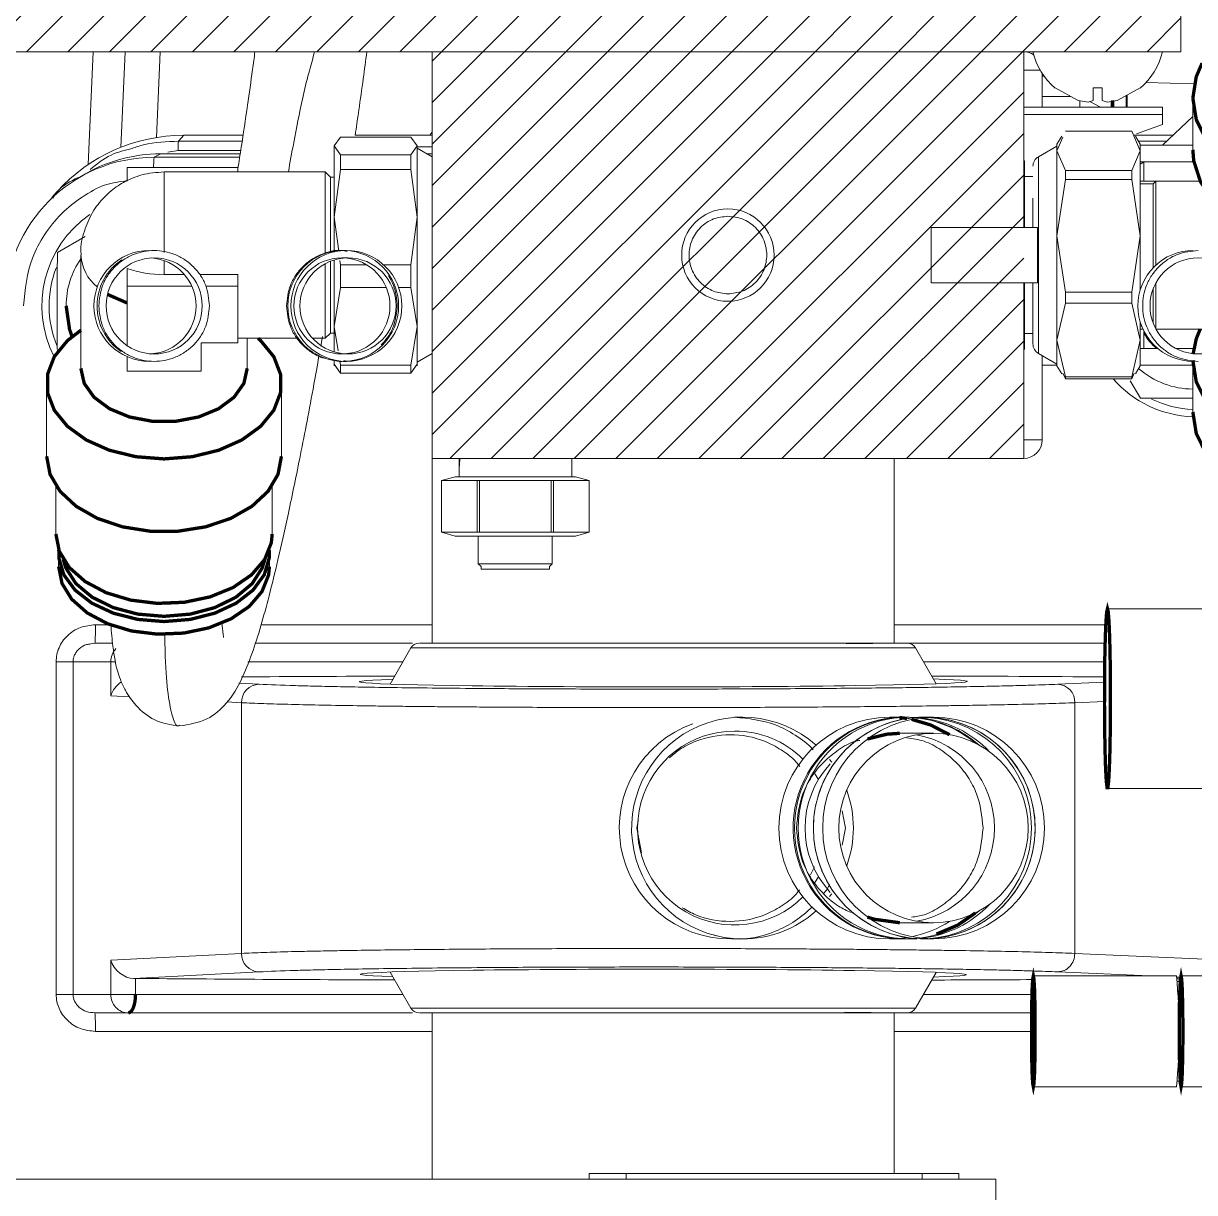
# Model space of a CAD drawing. Header units: millimetres. Extents: x -16985 to -606, y 2122 to 9380.
# Drawn here: x -3037.4 to -2974, y 7055.5 to 7118.7 of the extents above; entities that cross this region are included whole.
import ezdxf

# ---------------------------------------------------------------- set-up
doc = ezdxf.new("R2010")
doc.units = ezdxf.units.MM
for name, pattern in [('K5LT32768', [0]), ('K5LT32769', [0]), ('K5LT_THIN', [0])]:
    doc.linetypes.add(name, pattern=pattern)
pattern_1 = [(45, (0, 0), (-1.122532, 1.122532), [])]

msp = doc.modelspace()

# ---------------------------------------------------------------- hatches: boundary and pattern name
h = msp.add_hatch()
h.set_pattern_fill('ANSI31_ISO', style=0, pattern_type=0)
h.set_pattern_definition(pattern_1)
h.paths.add_polyline_path([(-2979.793, 7033.187), (-3044.793, 7033.187), (-3046.362, 7033.947), (-3046.793, 7035.187), (-3046.793, 7115.187), (-3046.033, 7116.756), (-3044.793, 7117.187), (-2974.793, 7117.187), (-2974.793, 7119.187), (-3044.793, 7119.187), (-3047.166, 7118.407), (-3048.613, 7116.371), (-3048.793, 7115.187), (-3048.793, 7035.187), (-3048.013, 7032.814), (-3045.977, 7031.366), (-3044.793, 7031.187), (-2979.793, 7031.187)])
h = msp.add_hatch()
h.set_pattern_fill('ANSI31_ISO', style=0, pattern_type=0)
h.set_pattern_definition(pattern_1)
h.paths.add_polyline_path([(-2983.293, 7117.187), (-3015.293, 7117.187), (-3015.293, 7095.187), (-2983.293, 7095.187)])

# ---------------------------------------------------------------- linework, layer by layer
at = {"color": 7, "linetype": 'K5LT_THIN', "lineweight": 18}
for p, q in [((-2974.793, 7119.187), (-2974.793, 7117.187)), ((-2974.793, 7117.187), (-3044.793, 7117.187)), ((-3033.626, 7117.187), (-3033.894, 7111.084)), ((-3032.131, 7112.016), (-3031.904, 7117.187)), ((-3015.293, 7117.187), (-3015.293, 7095.187)), ((-3015.293, 7117.187), (-2983.293, 7117.187)), ((-2983.293, 7117.187), (-2983.293, 7107.687)), ((-2983.293, 7116.187), (-2982.585, 7116.187)), ((-2982.293, 7116.007), (-2982.293, 7114.187)), ((-2981.593, 7115.221), (-2981.587, 7115.228)), ((-2981.587, 7115.228), (-2980.341, 7114.553)), ((-2979.043, 7115.228), (-2979.543, 7115.228)), ((-2979.543, 7115.228), (-2979.543, 7114.553)), ((-2979.043, 7115.228), (-2979.043, 7114.553)), ((-2978.244, 7114.553), (-2976.998, 7115.228)), ((-2977.741, 7114.825), (-2977.741, 7114.187)), ((-2977.692, 7114.852), (-2977.692, 7114.187)), ((-2975.793, 7114.187), (-2983.293, 7114.187)), ((-2982.293, 7114.774), (-2980.749, 7114.774)), ((-2980.341, 7114.553), (-2979.804, 7114.461)), ((-2980.264, 7114.187), (-2980.264, 7114.539)), ((-2979.804, 7114.461), (-2979.543, 7114.553)), ((-2979.723, 7114.489), (-2979.147, 7114.187)), ((-2979.043, 7114.553), (-2978.781, 7114.461)), ((-2978.781, 7114.461), (-2978.244, 7114.553)), ((-2975.793, 7113.786), (-2975.793, 7114.187)), ((-2974.143, 7114.679), (-2974.143, 7111.88)), ((-2983.293, 7113.786), (-2975.793, 7113.786)), ((-2975.793, 7113.786), (-2975.793, 7113.258)), ((-2974.143, 7113.691), (-2975.791, 7112.137)), ((-2977.446, 7112.883), (-2981.039, 7112.883)), ((-2976.993, 7111.825), (-2977.446, 7112.883)), ((-2975.793, 7113.258), (-2977.19, 7112.747)), ((-3028.718, 7112.669), (-3029.01, 7112.346)), ((-3028.718, 7112.669), (-3025.52, 7112.669)), ((-3020.246, 7112.573), (-3020.593, 7112.096)), ((-3016.439, 7112.573), (-3020.246, 7112.573)), ((-3019.454, 7112.669), (-3015.293, 7112.669)), ((-3016.439, 7112.573), (-3016.093, 7112.096)), ((-3015.409, 7112.669), (-3015.293, 7112.833)), ((-2981.235, 7112.612), (-2981.493, 7112.187)), ((-2981.493, 7111.825), (-2981.171, 7112.573)), ((-2977.355, 7112.669), (-2975.226, 7112.669)), ((-2976.993, 7112.187), (-2977.25, 7112.612)), ((-3030.33, 7111.477), (-3029.964, 7111.669)), ((-3025.67, 7111.669), (-3029.964, 7111.669)), ((-3020.593, 7112.096), (-3020.246, 7111.618)), ((-3020.593, 7108.239), (-3020.593, 7112.096)), ((-3020.246, 7110.823), (-3020.246, 7111.618)), ((-3020.246, 7111.618), (-3016.439, 7111.618)), ((-3016.093, 7112.096), (-3016.439, 7111.618)), ((-3016.439, 7110.823), (-3016.439, 7111.618)), ((-3016.093, 7112.096), (-3016.093, 7108.239)), ((-3016.093, 7112.05), (-3015.293, 7112.05)), ((-3015.293, 7111.509), (-3016.093, 7111.971)), ((-3015.293, 7111.669), (-3015.569, 7111.669)), ((-2981.493, 7112.087), (-2982.493, 7111.509)), ((-2981.493, 7112.187), (-2981.493, 7111.825)), ((-2981.039, 7110.767), (-2981.493, 7111.825)), ((-2981.493, 7111.825), (-2981.493, 7107.229)), ((-2977.446, 7110.767), (-2976.993, 7111.825)), ((-2976.993, 7112.187), (-2976.993, 7111.825)), ((-2976.993, 7112.137), (-2974.143, 7112.137)), ((-2976.993, 7111.825), (-2976.993, 7107.229)), ((-2983.243, 7111.287), (-2983.293, 7111.262)), ((-2983.243, 7107.687), (-2983.243, 7111.287)), ((-2976.78, 7111.237), (-2976.993, 7111.109)), ((-2974.087, 7111.237), (-2976.993, 7111.237)), ((-2976.793, 7111.237), (-2976.793, 7110.187)), ((-3034.284, 7110.443), (-3034.549, 7110.28)), ((-3025.793, 7110.933), (-3031.793, 7110.933)), ((-3031.793, 7110.195), (-3031.793, 7110.933)), ((-3021.073, 7110.687), (-3029.793, 7110.687)), ((-3025.793, 7110.687), (-3025.793, 7110.933)), ((-3020.793, 7110.407), (-3021.073, 7110.687)), ((-3021.073, 7106.264), (-3021.073, 7110.687)), ((-3020.593, 7110.407), (-3020.793, 7110.407)), ((-3020.793, 7106.316), (-3020.793, 7110.407)), ((-3020.246, 7110.823), (-3020.593, 7108.239)), ((-3016.439, 7110.823), (-3020.246, 7110.823)), ((-3016.439, 7110.823), (-3016.093, 7108.239)), ((-2982.793, 7110.437), (-2983.243, 7110.437)), ((-2981.039, 7110.767), (-2981.039, 7110.274)), ((-2981.039, 7110.767), (-2977.446, 7110.767)), ((-2977.446, 7110.767), (-2977.446, 7110.274)), ((-2981.493, 7107.229), (-2981.039, 7110.274)), ((-2977.446, 7110.274), (-2981.039, 7110.274)), ((-2976.993, 7107.229), (-2977.446, 7110.274)), ((-2976.143, 7110.187), (-2976.993, 7110.187)), ((-2976.293, 7110.037), (-2976.993, 7110.037)), ((-2976.143, 7110.187), (-2976.293, 7110.037)), ((-2976.293, 7110.037), (-2976.293, 7105.503)), ((-2973.746, 7110.187), (-2976.143, 7110.187)), ((-2976.143, 7110.187), (-2976.143, 7105.65)), ((-3035.574, 7109.625), (-3035.868, 7109.299)), ((-2982.793, 7107.687), (-2982.793, 7109.274)), ((-3020.593, 7108.239), (-3020.346, 7106.404)), ((-3020.593, 7106.353), (-3020.593, 7108.239)), ((-3016.093, 7108.239), (-3016.439, 7105.655)), ((-3016.093, 7108.239), (-3016.093, 7102.33)), ((-3034.064, 7107.194), (-3035.561, 7106.324)), ((-2982.543, 7107.687), (-2988.293, 7107.687)), ((-2988.293, 7107.687), (-2988.293, 7104.687)), ((-2982.543, 7104.687), (-2982.543, 7107.687)), ((-2981.039, 7104.183), (-2981.493, 7107.229)), ((-2981.493, 7107.229), (-2981.493, 7101.591)), ((-2977.446, 7104.183), (-2976.993, 7107.229)), ((-2976.993, 7107.229), (-2976.993, 7104.278)), ((-3034.293, 7106.187), (-3034.293, 7100.058)), ((-3020.593, 7102.33), (-3020.593, 7105.925)), ((-3019.839, 7106.037), (-3020.172, 7106.037)), ((-3019.929, 7106.437), (-3020.102, 7106.437)), ((-3031.793, 7104.505), (-3031.793, 7105.469)), ((-3021.073, 7101.687), (-3021.073, 7105.725)), ((-3020.793, 7101.967), (-3020.793, 7105.856)), ((-3020.277, 7105.887), (-3020.246, 7105.655)), ((-3020.246, 7105.655), (-3018.817, 7105.655)), ((-3020.246, 7104.436), (-3020.246, 7105.655)), ((-3017.911, 7105.655), (-3016.439, 7105.655)), ((-3016.439, 7104.436), (-3016.439, 7105.655)), ((-3029.793, 7105.128), (-3028.687, 7105.128)), ((-3027.857, 7105.128), (-3025.793, 7105.128)), ((-3025.793, 7105.128), (-3025.793, 7104.505)), ((-2988.293, 7104.687), (-2982.543, 7104.687)), ((-2983.293, 7104.687), (-2983.293, 7095.187)), ((-2983.243, 7102.28), (-2983.243, 7104.687)), ((-2976.143, 7104.678), (-2976.143, 7102.196)), ((-3031.793, 7104.505), (-3028.291, 7104.505)), ((-3031.793, 7101.289), (-3031.793, 7104.505)), ((-3027.533, 7104.505), (-3025.793, 7104.505)), ((-3025.793, 7104.505), (-3025.793, 7101.441)), ((-3020.246, 7104.436), (-3020.593, 7102.33)), ((-3017.774, 7104.436), (-3020.246, 7104.436)), ((-3016.439, 7104.436), (-3017.102, 7104.436)), ((-3016.439, 7104.436), (-3016.093, 7102.33)), ((-2981.039, 7104.183), (-2977.446, 7104.183)), ((-2981.039, 7104.183), (-2981.039, 7103.578)), ((-2977.446, 7104.183), (-2977.446, 7103.578)), ((-2976.293, 7104.349), (-2976.293, 7102.525)), ((-2981.493, 7101.591), (-2981.039, 7103.578)), ((-2977.446, 7103.578), (-2981.039, 7103.578)), ((-2976.993, 7101.591), (-2977.446, 7103.578)), ((-3020.593, 7102.33), (-3020.374, 7101)), ((-3020.593, 7100.948), (-3020.593, 7102.33)), ((-3016.093, 7102.33), (-3016.439, 7100.224)), ((-3016.093, 7102.33), (-3016.093, 7100.193)), ((-2983.243, 7101.087), (-2983.243, 7102.28)), ((-2976.993, 7102.595), (-2976.993, 7101.591)), ((-2976.993, 7102.337), (-2976.908, 7102.337)), ((-2976.993, 7102.187), (-2976.844, 7102.187)), ((-2976.138, 7102.187), (-2972.793, 7102.187)), ((-3025.793, 7101.687), (-3022.595, 7101.687)), ((-3025.293, 7100.058), (-3025.293, 7101.687)), ((-3021.761, 7101.687), (-3021.073, 7101.687)), ((-3021.319, 7101.252), (-3021.227, 7101.775)), ((-3021.073, 7101.687), (-3020.793, 7101.967)), ((-3020.793, 7101.967), (-3020.593, 7101.967)), ((-2983.243, 7101.937), (-2982.793, 7101.937)), ((-2981.039, 7099.603), (-2981.493, 7101.591)), ((-2981.493, 7101.591), (-2981.493, 7100.187)), ((-2977.446, 7099.603), (-2976.993, 7101.591)), ((-2976.993, 7101.591), (-2976.993, 7100.187)), ((-2976.793, 7102.057), (-2976.793, 7101.137)), ((-3025.793, 7101.441), (-3027.793, 7101.441)), ((-3027.793, 7101.441), (-3027.793, 7099.909)), ((-3016.093, 7100.402), (-3015.293, 7100.864)), ((-2983.293, 7101.112), (-2983.243, 7101.087)), ((-2982.493, 7100.864), (-2981.493, 7100.287)), ((-2976.993, 7101.137), (-2976.044, 7101.137)), ((-2975.071, 7101.137), (-2974.087, 7101.137)), ((-3031.793, 7099.909), (-3031.793, 7100.69)), ((-3020.593, 7100.477), (-3020.593, 7100.193)), ((-3020.246, 7099.801), (-3020.593, 7100.278)), ((-3020.285, 7100.458), (-3020.246, 7100.224)), ((-3020.246, 7100.224), (-3016.439, 7100.224)), ((-3020.246, 7099.801), (-3020.246, 7100.224)), ((-3020.172, 7100.837), (-3019.839, 7100.837)), ((-3020.102, 7100.437), (-3019.929, 7100.437)), ((-3016.439, 7099.801), (-3016.093, 7100.278)), ((-3016.439, 7099.801), (-3016.439, 7100.224)), ((-2982.293, 7100.749), (-2982.293, 7096.187)), ((-2981.493, 7100.237), (-2982.293, 7100.237)), ((-2974.143, 7100.237), (-2976.993, 7100.237)), ((-2974.143, 7100.437), (-2974.143, 7097.695)), ((-3027.793, 7099.909), (-3031.793, 7099.909)), ((-3016.439, 7099.801), (-3020.246, 7099.801)), ((-2981.493, 7100.187), (-2981.235, 7099.762)), ((-2981.171, 7099.8), (-2981.039, 7099.491)), ((-2981.039, 7099.603), (-2977.446, 7099.603)), ((-2981.039, 7099.603), (-2981.039, 7099.491)), ((-2977.314, 7099.8), (-2977.446, 7099.491)), ((-2977.446, 7099.603), (-2977.446, 7099.491)), ((-2977.25, 7099.762), (-2976.993, 7100.187)), ((-3036.143, 7099.24), (-3036.143, 7095.3)), ((-3023.443, 7095.3), (-3023.443, 7099.24)), ((-2977.446, 7099.491), (-2981.039, 7099.491)), ((-2977.533, 7099.385), (-2976.98, 7098.437)), ((-2976.98, 7098.437), (-2974.143, 7098.437)), ((-2983.293, 7096.187), (-2982.585, 7096.187)), ((-2982.585, 7096.187), (-2982.293, 7096.187)), ((-3015.293, 7095.187), (-3015.293, 7085.187)), ((-2983.293, 7095.187), (-3015.293, 7095.187)), ((-3007.743, 7094.187), (-3007.743, 7095.187)), ((-2990.293, 7085.187), (-2990.293, 7095.187)), ((-3014.043, 7094.187), (-3014.793, 7093.986)), ((-3014.792, 7093.986), (-3014.793, 7093.986)), ((-3012.855, 7093.986), (-3014.792, 7093.986)), ((-3014.792, 7093.986), (-3014.792, 7091.188)), ((-3007.543, 7094.187), (-3014.043, 7094.187)), ((-3012.855, 7091.188), (-3012.855, 7093.986)), ((-3012.855, 7093.986), (-3012.729, 7093.986)), ((-3012.729, 7093.986), (-3012.729, 7091.188)), ((-3008.856, 7093.986), (-3012.729, 7093.986)), ((-3008.856, 7093.986), (-3008.73, 7093.986)), ((-3008.856, 7091.188), (-3008.856, 7093.986)), ((-3006.793, 7093.986), (-3008.73, 7093.986)), ((-3008.73, 7093.986), (-3008.73, 7091.188)), ((-3006.793, 7093.986), (-3007.543, 7094.187)), ((-3006.793, 7093.986), (-3006.793, 7093.986)), ((-3006.793, 7091.188), (-3006.793, 7093.986)), ((-3035.643, 7093.713), (-3035.643, 7091.096)), ((-3023.943, 7091.096), (-3023.943, 7093.713)), ((-3014.793, 7091.188), (-3014.043, 7090.987)), ((-3014.792, 7091.188), (-3014.793, 7091.188)), ((-3012.855, 7091.188), (-3014.792, 7091.188)), ((-3014.043, 7090.987), (-3010.793, 7090.987)), ((-3012.855, 7091.188), (-3012.729, 7091.188)), ((-3012.793, 7090.987), (-3012.793, 7089.487)), ((-3008.856, 7091.188), (-3012.729, 7091.188)), ((-3010.793, 7090.987), (-3007.543, 7090.987)), ((-3008.856, 7091.188), (-3008.73, 7091.188)), ((-3008.793, 7089.487), (-3008.793, 7090.987)), ((-3006.793, 7091.188), (-3008.73, 7091.188)), ((-3007.543, 7090.987), (-3006.793, 7091.188)), ((-3006.793, 7091.188), (-3006.793, 7091.188)), ((-3035.493, 7090.023), (-3035.493, 7089.334)), ((-3024.093, 7089.334), (-3024.093, 7090.023)), ((-3012.793, 7089.487), (-3012.643, 7089.337)), ((-3012.793, 7089.487), (-3010.793, 7089.487)), ((-3010.793, 7089.487), (-3008.793, 7089.487)), ((-3008.943, 7089.337), (-3008.793, 7089.487)), ((-3012.643, 7089.337), (-3012.643, 7089.187)), ((-3012.643, 7089.187), (-3010.793, 7089.187)), ((-3010.793, 7089.187), (-3008.943, 7089.187)), ((-3008.943, 7089.187), (-3008.943, 7089.337)), ((-3032.975, 7087.94), (-3032.812, 7087.872)), ((-3026.773, 7087.872), (-3026.61, 7087.94)), ((-2969.567, 7087.052), (-2978.761, 7087.052)), ((-3033.535, 7085.187), (-3033.757, 7085.15)), ((-3033.535, 7085.187), (-3033.524, 7085.257)), ((-3032.577, 7085.187), (-3033.535, 7085.187)), ((-3016.347, 7085.187), (-3024.857, 7085.187)), ((-2989.589, 7085.187), (-3015.971, 7085.187)), ((-3015.293, 7085.187), (-2990.293, 7085.187)), ((-2978.884, 7085.187), (-2990.378, 7085.187)), ((-3016.437, 7084.937), (-3017.569, 7082.977)), ((-2988.026, 7082.993), (-2989.148, 7084.937)), ((-3035.629, 7066.187), (-3035.629, 7084.187)), ((-3034.712, 7084.187), (-3035.629, 7084.187)), ((-3034.712, 7084.187), (-3034.712, 7066.187)), ((-3034.712, 7084.187), (-3032.677, 7084.187)), ((-3032.677, 7082.342), (-3032.677, 7084.187)), ((-3024.655, 7082.968), (-3025.739, 7083.025)), ((-2978.92, 7083.08), (-2981.453, 7082.968)), ((-3025.605, 7068.405), (-3025.605, 7081.968)), ((-2980.525, 7081.968), (-2980.525, 7068.405)), ((-2998.503, 7081.187), (-2998.93, 7081.187)), ((-2989.762, 7081.187), (-2990.54, 7081.187)), ((-2989.491, 7081.187), (-2989.691, 7081.187)), ((-2988.672, 7081.187), (-2988.871, 7081.187)), ((-2988.169, 7081.187), (-2988.672, 7081.187)), ((-2988.173, 7080.312), (-2989.996, 7080.312)), ((-2993.793, 7078.9), (-2993.678, 7078.75)), ((-2994.582, 7078.125), (-2994.391, 7077.82)), ((-2978.761, 7077.322), (-2969.567, 7077.322)), ((-3004.216, 7075.187), (-3004.142, 7075.577)), ((-2992.934, 7075.187), (-2993.111, 7076.118)), ((-3003.959, 7073.839), (-3004.216, 7075.187)), ((-2993.109, 7074.268), (-2992.934, 7075.187)), ((-2994.603, 7073.083), (-2994.824, 7072.656)), ((-2994.391, 7072.554), (-2994.584, 7072.245)), ((-2993.678, 7071.624), (-2993.793, 7071.474)), ((-2989.996, 7070.062), (-2988.173, 7070.062)), ((-2998.93, 7069.187), (-2998.503, 7069.187)), ((-2990.54, 7069.187), (-2989.762, 7069.187)), ((-2989.951, 7069.216), (-2989.606, 7069.26)), ((-2989.434, 7069.196), (-2989.762, 7069.187)), ((-2989.691, 7069.187), (-2989.491, 7069.187)), ((-2988.871, 7069.187), (-2988.672, 7069.187)), ((-2988.672, 7069.187), (-2988.169, 7069.187)), ((-3032.677, 7068.032), (-3025.605, 7068.405)), ((-3032.677, 7066.187), (-3032.677, 7068.032)), ((-2980.525, 7068.405), (-2972.032, 7068.032)), ((-3031.421, 7067.048), (-3024.655, 7067.406)), ((-3017.568, 7067.395), (-3016.437, 7065.437)), ((-2989.148, 7065.437), (-2988.027, 7067.379)), ((-2981.453, 7067.406), (-2976.48, 7067.187)), ((-3031.337, 7066.187), (-3031.337, 7067.048)), ((-2975.026, 7067.187), (-2982.771, 7067.187)), ((-2975.005, 7067.122), (-2974.803, 7067.113)), ((-2974.824, 7066.887), (-2974.982, 7066.887)), ((-2967.035, 7067.187), (-2974.781, 7067.187)), ((-3034.712, 7066.187), (-3035.629, 7066.187)), ((-3034.712, 7066.187), (-3032.677, 7066.187)), ((-3032.677, 7066.187), (-3031.337, 7066.187)), ((-3033.535, 7065.187), (-3031.726, 7065.187)), ((-3016.347, 7065.187), (-3031.726, 7065.187)), ((-3015.971, 7065.187), (-2989.589, 7065.187)), ((-3015.293, 7065.187), (-3015.293, 7056.187)), ((-2990.293, 7065.187), (-3015.293, 7065.187)), ((-2992.979, 7065.221), (-2991.541, 7065.202)), ((-2990.378, 7065.187), (-2982.864, 7065.187)), ((-2990.293, 7056.487), (-2990.293, 7065.187)), ((-2982.771, 7061.187), (-2975.026, 7061.187)), ((-2974.982, 7061.487), (-2974.824, 7061.487)), ((-2974.781, 7061.187), (-2967.035, 7061.187)), ((-2984.793, 7056.187), (-3044.793, 7056.187)), ((-3004.793, 7056.487), (-3006.793, 7056.487)), ((-3006.793, 7056.487), (-3006.793, 7056.187)), ((-3004.793, 7056.487), (-3004.793, 7056.187)), ((-2988.793, 7056.487), (-3004.793, 7056.487)), ((-2988.793, 7056.487), (-2988.793, 7056.187)), ((-2986.793, 7056.487), (-2988.793, 7056.487)), ((-2986.793, 7056.487), (-2986.793, 7056.187)), ((-2984.793, 7056.187), (-2984.793, 7053.187))]:
    msp.add_line(p, q, dxfattribs=at)
at = {"color": 8, "linetype": 'K5LT32768', "lineweight": 15, "true_color": 0x808080}
for p, q in [((-3030.003, 7117.187), (-3030.206, 7112.549)), ((-2982.585, 7116.187), (-2982.403, 7116.187)), ((-2982.293, 7115.866), (-2982.195, 7115.866)), ((-2976.678, 7115.518), (-2974.062, 7115.453)), ((-3029.01, 7112.346), (-3025.568, 7112.346)), ((-2977.089, 7112.346), (-2975.569, 7112.346)), ((-3029.027, 7111.846), (-3029.589, 7111.754)), ((-3025.643, 7111.846), (-3029.027, 7111.846)), ((-3025.7, 7111.477), (-3030.33, 7111.477)), ((-2982.493, 7100.864), (-2982.493, 7111.509)), ((-3029.793, 7109.634), (-3029.793, 7110.687)), ((-3029.793, 7109.634), (-3029.793, 7106.334)), ((-3029.793, 7105.887), (-3029.793, 7105.128)), ((-3033.502, 7086.187), (-3032.711, 7086.187)), ((-3024.539, 7086.187), (-3015.293, 7086.187)), ((-2990.293, 7086.187), (-2978.853, 7086.187)), ((-2991.447, 7085.173), (-2992.89, 7085.154)), ((-3003.246, 7084.937), (-3016.437, 7084.937)), ((-2989.148, 7084.937), (-3003.246, 7084.937)), ((-3032.677, 7084.187), (-3032.433, 7084.187)), ((-3025.264, 7084.187), (-3016.87, 7084.187)), ((-2988.715, 7084.187), (-2978.908, 7084.187)), ((-3031.635, 7082.287), (-3032.677, 7082.342)), ((-3025.605, 7081.968), (-3026.385, 7082.009)), ((-2978.923, 7082.039), (-2980.525, 7081.968)), ((-3016.87, 7066.187), (-3031.337, 7066.187)), ((-2982.846, 7066.187), (-2988.715, 7066.187)), ((-3016.437, 7065.437), (-3003.246, 7065.437)), ((-3003.246, 7065.437), (-2989.148, 7065.437)), ((-3015.293, 7064.187), (-3033.502, 7064.187)), ((-2982.871, 7064.187), (-2990.293, 7064.187))]:
    msp.add_line(p, q, dxfattribs=at)
at = {"color": 7, "linetype": 'K5LT_THIN', "const_width": 0.18}
for points in [[(-2974.143, 7114.679), (-2973.958, 7113.515), (-2973.415, 7112.418), (-2972.546, 7111.453), (-2971.4, 7110.676), (-2970.044, 7110.131), (-2968.558, 7109.85), (-2967.027, 7109.85), (-2965.541, 7110.131), (-2964.185, 7110.676), (-2963.039, 7111.453), (-2962.17, 7112.418), (-2961.627, 7113.515), (-2961.443, 7114.679), (-2961.627, 7115.843), (-2961.943, 7116.571)], [(-2973.643, 7116.571), (-2973.958, 7115.843), (-2974.143, 7114.679)], [(-2978.477, 7114.564), (-2978.48, 7114.306), (-2978.482, 7114.187)], [(-2974.143, 7111.88), (-2974.096, 7111.294), (-2973.73, 7110.155), (-2973.018, 7109.117), (-2972.003, 7108.239), (-2970.744, 7107.573), (-2969.312, 7107.157), (-2967.793, 7107.015), (-2966.273, 7107.157), (-2964.842, 7107.573), (-2963.582, 7108.239), (-2962.567, 7109.117), (-2961.855, 7110.155), (-2961.489, 7111.294), (-2961.443, 7111.88)], [(-3034.768, 7101.776), (-3034.904, 7102.169), (-3035.086, 7103.437)], [(-3029.793, 7095.159), (-3031.312, 7095.277), (-3032.744, 7095.626), (-3034.003, 7096.185), (-3035.018, 7096.922), (-3035.73, 7097.793), (-3036.096, 7098.748), (-3036.096, 7099.732), (-3035.73, 7100.688), (-3035.018, 7101.559), (-3034.286, 7102.124)], [(-2973.746, 7102.187), (-2973.958, 7101.658), (-2974.127, 7100.838)], [(-3024.71, 7101.687), (-3024.567, 7101.559), (-3023.855, 7100.688), (-3023.489, 7099.732), (-3023.489, 7098.748), (-3023.855, 7097.793), (-3024.567, 7096.922), (-3025.582, 7096.185), (-3026.842, 7095.626), (-3028.273, 7095.277), (-3029.793, 7095.159)], [(-2974.143, 7100.494), (-2973.958, 7099.33), (-2973.415, 7098.233), (-2972.546, 7097.268), (-2971.4, 7096.491), (-2970.044, 7095.946), (-2968.558, 7095.665), (-2967.027, 7095.665), (-2965.541, 7095.946), (-2964.185, 7096.491), (-2963.039, 7097.268), (-2962.17, 7098.233), (-2961.627, 7099.33), (-2961.443, 7100.494), (-2961.495, 7101.116)], [(-3025.293, 7100.058), (-3025.475, 7099.244), (-3026.007, 7098.495), (-3026.846, 7097.872), (-3027.923, 7097.427), (-3029.152, 7097.195), (-3030.433, 7097.195), (-3031.662, 7097.427), (-3032.739, 7097.872), (-3033.578, 7098.495), (-3034.11, 7099.244), (-3034.293, 7100.058)], [(-2961.443, 7097.695), (-2961.627, 7096.531), (-2962.17, 7095.434), (-2963.039, 7094.469), (-2964.185, 7093.691), (-2965.541, 7093.146), (-2967.027, 7092.866), (-2968.558, 7092.866), (-2970.044, 7093.146), (-2971.4, 7093.691), (-2972.546, 7094.469), (-2973.415, 7095.434), (-2973.958, 7096.531), (-2974.143, 7097.695)], [(-3023.443, 7095.3), (-3023.627, 7094.324), (-3024.17, 7093.403), (-3025.039, 7092.594), (-3026.185, 7091.941), (-3027.541, 7091.484), (-3029.027, 7091.248), (-3030.558, 7091.248), (-3032.044, 7091.484), (-3033.4, 7091.941), (-3034.546, 7092.594), (-3035.415, 7093.403), (-3035.958, 7094.324), (-3036.143, 7095.3)], [(-3023.943, 7091.096), (-3023.989, 7090.624), (-3024.353, 7089.711), (-3025.06, 7088.886), (-3026.064, 7088.198), (-3027.302, 7087.693), (-3028.696, 7087.402), (-3030.16, 7087.343), (-3031.6, 7087.519), (-3032.927, 7087.921), (-3034.057, 7088.522), (-3034.919, 7089.284), (-3035.459, 7090.161), (-3035.643, 7091.096)], [(-3029.793, 7086.359), (-3031.21, 7086.475), (-3032.539, 7086.813), (-3033.694, 7087.352), (-3034.605, 7088.06), (-3035.214, 7088.891), (-3035.481, 7089.793), (-3035.484, 7090.226)], [(-3024.101, 7090.226), (-3024.104, 7089.793), (-3024.372, 7088.891), (-3024.98, 7088.06), (-3025.891, 7087.352), (-3027.047, 7086.813), (-3028.375, 7086.475), (-3029.793, 7086.359)], [(-3029.793, 7086.641), (-3031.216, 7086.762), (-3032.543, 7087.115), (-3033.682, 7087.677), (-3034.556, 7088.409), (-3035.105, 7089.261), (-3035.251, 7089.743)], [(-3024.334, 7089.743), (-3024.48, 7089.261), (-3025.029, 7088.409), (-3025.903, 7087.677), (-3027.043, 7087.115), (-3028.369, 7086.762), (-3029.793, 7086.641)], [(-3024.093, 7089.334), (-3024.137, 7088.875), (-3024.493, 7087.985), (-3025.181, 7087.18), (-3026.159, 7086.511), (-3027.366, 7086.019), (-3028.724, 7085.735), (-3030.15, 7085.677), (-3031.554, 7085.849), (-3032.847, 7086.24), (-3033.948, 7086.826), (-3034.787, 7087.569), (-3035.313, 7088.423), (-3035.493, 7089.334)], [(-2989.606, 7081.114), (-2989.788, 7081.14), (-2990.015, 7081.164)], [(-2987.302, 7080.237), (-2988.332, 7080.765), (-2989.354, 7081.068)], [(-2989.996, 7080.312), (-2990.694, 7080.264), (-2991.743, 7080.004)], [(-2991.743, 7070.369), (-2991.378, 7070.252), (-2989.996, 7070.062)], [(-2985.908, 7070.59), (-2986.873, 7069.929), (-2988.011, 7069.448)], [(-3031.337, 7066.187), (-3031.344, 7065.992), (-3031.366, 7065.804), (-3031.402, 7065.631), (-3031.451, 7065.48), (-3031.51, 7065.355), (-3031.577, 7065.263), (-3031.65, 7065.206), (-3031.726, 7065.187)]]:
    msp.add_lwpolyline(points, dxfattribs=at)
at = {"color": 8, "linetype": 'K5LT32769', "true_color": 0x808080, "const_width": 0.18}
msp.add_lwpolyline([(-3031.793, 7103.596), (-3032.821, 7104.047), (-3032.849, 7104.064)], dxfattribs=at)
at = {"color": 7, "linetype": 'K5LT_THIN', "const_width": 0.18}
for points in [[(-2978.761, 7087.052), (-2978.717, 7086.871), (-2978.677, 7086.344), (-2978.642, 7085.507), (-2978.617, 7084.425), (-2978.602, 7083.177), (-2978.599, 7081.855), (-2978.608, 7080.558), (-2978.628, 7079.381), (-2978.659, 7078.413), (-2978.696, 7077.725), (-2978.739, 7077.367), (-2978.783, 7077.367), (-2978.825, 7077.725), (-2978.863, 7078.413), (-2978.893, 7079.381), (-2978.913, 7080.558), (-2978.922, 7081.855), (-2978.919, 7083.177), (-2978.905, 7084.425), (-2978.879, 7085.507), (-2978.845, 7086.344), (-2978.804, 7086.871)], [(-2982.771, 7067.187), (-2982.737, 7067.006), (-2982.707, 7066.485), (-2982.685, 7065.687), (-2982.673, 7064.708), (-2982.673, 7063.666), (-2982.685, 7062.687), (-2982.707, 7061.889), (-2982.737, 7061.368), (-2982.771, 7061.187), (-2982.806, 7061.368), (-2982.836, 7061.889), (-2982.858, 7062.687), (-2982.87, 7063.666), (-2982.87, 7064.708), (-2982.858, 7065.687), (-2982.836, 7066.485), (-2982.806, 7067.006)], [(-2974.781, 7061.187), (-2974.815, 7061.368), (-2974.845, 7061.889), (-2974.867, 7062.687), (-2974.879, 7063.666), (-2974.879, 7064.708), (-2974.867, 7065.687), (-2974.845, 7066.485), (-2974.815, 7067.006), (-2974.781, 7067.187), (-2974.747, 7067.006), (-2974.716, 7066.485), (-2974.694, 7065.687), (-2974.682, 7064.708), (-2974.682, 7063.666), (-2974.694, 7062.687), (-2974.716, 7061.889), (-2974.747, 7061.368)]]:
    msp.add_lwpolyline(points, close=True, dxfattribs=at)
at = {"color": 7, "linetype": 'K5LT_THIN', "lineweight": 18}
for centre, radius in [((-2999.293, 7106.187), 2.5), ((-3030.327, 7103.438), 2.599), ((-3019.931, 7103.437), 3), ((-3019.84, 7103.436), 2.599), ((-2973.86, 7103.437), 2.6), ((-2988.168, 7075.189), 5.998), ((-2988.174, 7075.185), 5.123)]:
    msp.add_circle(centre, radius, dxfattribs=at)
for centre, radius, start, end in [((-2983.293, 7116.187), 1, 57.36361, 90), ((-2979.293, 7117.974), 3.588, 192.69146, 230.09589), ((-2979.293, 7117.974), 3.588, 309.89675, 347.30498), ((-2992.766, 7114.941), 14.218, 356.95827, 358.2103), ((-3025.098, 7111.968), 3.931, 174.48222, 181.7776), ((-3029.964, 7103.445), 8.225, 90.00108, 121.68763), ((-3030.328, 7103.439), 8.038, 90.01583, 180.01582), ((-2982.193, 7110.99), 0.6, 120.00003, 180), ((-3030.398, 7103.437), 6.002, 124.5738, 207.28833), ((-3030.584, 7103.437), 4.502, 145.46325, 180.00204), ((-3030.586, 7103.437), 3, 90.02405, 269.97595), ((-3030.412, 7103.437), 3.001, 123.65364, 235.51346), ((-3030.662, 7103.437), 2.6, 273.69646, 86.30354), ((-3020.101, 7103.437), 3, 90.02118, 269.97882), ((-3020.171, 7103.437), 2.6, 90.01995, 269.98005), ((-3020.103, 7103.438), 2.999, 359.98138, 88.33236), ((-3020.174, 7103.437), 2.6, 273.6961, 86.3039), ((-2974.118, 7103.438), 2.999, 90.01542, 180.01636), ((-3030.41, 7103.437), 5.603, 158.27794, 202.47304), ((-3029.824, 7110.973), 5.846, 250.31893, 270.30686), ((-3020.103, 7103.436), 2.999, 271.92936, 0.01601), ((-2974.118, 7103.436), 2.999, 179.98105, 269.98718), ((-2974.178, 7103.436), 3, 209.34736, 230.03894), ((-2982.193, 7101.384), 0.6, 180, 239.99997), ((-2974.119, 7103.433), 4.496, 228.86222, 269.70444), ((-2973.933, 7103.432), 5.996, 221.1001, 268.08037), ((-2973.947, 7103.431), 5.594, 244.22251, 267.99412), ((-2983.293, 7096.187), 1, 270, 0), ((-3029.793, 7095.299), 8.017, 247.87653, 292.12347), ((-3016.004, 7084.687), 0.5, 90, 149.99999), ((-2989.581, 7084.687), 0.5, 30.00001, 90), ((-3031.65, 7084.191), 1.027, 136.78553, 180.23267), ((-3024.623, 7081.986), 0.982, 91.87975, 181.05168), ((-2981.498, 7081.996), 0.973, 358.37933, 87.376), ((-2999.166, 7075.187), 6, 109.78679, 269.96969), ((-2998.503, 7075.186), 5.999, 48.42045, 269.9963), ((-2990.537, 7075.187), 6, 90.0219, 269.9781), ((-2989.76, 7075.187), 6, 84.80855, 269.97774), ((-2989.689, 7075.187), 6, 85.15017, 274.84986), ((-2989.489, 7075.187), 6, 86.10567, 273.89433), ((-2988.669, 7075.187), 6, 90.02388, 269.97612), ((-2988.671, 7075.189), 5.998, 90.0114, 180.02038), ((-2988.67, 7075.188), 5.998, 180.01439, 87.13923), ((-2989.763, 7075.192), 5.995, 49.98876, 82.35939), ((-2989.691, 7075.192), 5.995, 48.61808, 82.70525), ((-2989.491, 7075.191), 5.995, 43.49649, 83.66642), ((-2988.874, 7075.187), 6, 273.51172, 86.6179), ((-2988.674, 7075.187), 6, 271.49889, 87.57374), ((-2998.93, 7075.188), 5.249, 90.00439, 314.70839), ((-2998.93, 7075.191), 5.246, 45.24518, 89.99731), ((-2989.999, 7075.187), 5.125, 280.27485, 79.72515), ((-2989.991, 7075.187), 5.127, 137.25903, 222.74094), ((-2998.509, 7075.187), 6.003, 340.02625, 19.97375), ((-2998.503, 7075.182), 5.995, 270.00228, 311.62317), ((-2989.691, 7075.182), 5.995, 277.29475, 311.38189), ((-2989.491, 7075.182), 5.995, 276.33358, 316.50348), ((-2990.54, 7075.182), 5.995, 281.40711, 302.69294), ((-3024.623, 7068.387), 0.982, 178.94832, 268.12025), ((-3009.082, 7064.187), 34.188, 354.96581, 5.03419), ((-3031.65, 7066.183), 1.027, 179.76732, 223.2145), ((-3031.722, 7066.115), 0.928, 223.17898, 269.72914), ((-3016.004, 7065.687), 0.5, 210.00001, 270), ((-2989.581, 7065.687), 0.5, 270, 329.99999)]:
    msp.add_arc(centre, radius, start, end, dxfattribs=at)
at = {"color": 8, "linetype": 'K5LT32768', "lineweight": 15, "true_color": 0x808080}
for centre, radius, start, end in [((-3026.543, 7111.002), 3.816, 172.85537, 181.04472), ((-3031.903, 7106.326), 2.394, 183.34373, 231.12874)]:
    msp.add_arc(centre, radius, start, end, dxfattribs=at)
at = {"color": 7, "linetype": 'K5LT_THIN', "lineweight": 18}
for centre, major_axis, ratio, start_param, end_param in [((-3028.716, 7103.418), (-2.307, 8.96), 0.999369, -0.251847, 0.583456), ((-3010.793, 7093.664), (0, 8.38), 0.36397, 1.387994, 1.508304), ((-3010.793, 7095.71), (0, 8.38), 0.36397, 1.633289, 1.693221), ((-3004.454, 7082.233), (69, 0.04), 0.017445, 1.758342, 1.882352), ((-3002.783, 7083.111), (16.446, 0.01), 0.017448, 2.668252, 6.760419), ((-3004.454, 7082.233), (69, 0.04), 0.017445, 1.191685, 1.334005), ((-3031.726, 7082.342), (0.824, 0.782), 0.72495, 1.349205, 2.223351), ((-3031.726, 7068.032), (0.824, -0.782), 0.72495, -2.223351, -0.658523), ((-3002.783, 7067.263), (16.397, -0.01), 0.017448, -0.471336, 3.608985), ((-3031.726, 7067.032), (1, -0.001), 0.017445, 1.170601, 1.260942), ((-3004.454, 7068.141), (69, -0.04), 0.017445, -1.970992, -1.758342), ((-3004.454, 7068.141), (69, -0.04), 0.017445, -1.334005, -1.251683), ((-3004.454, 7068.141), (69, -0.04), 0.017445, -1.12967, -1.126745)]:
    msp.add_ellipse(centre, major_axis=major_axis, ratio=ratio, start_param=start_param, end_param=end_param, dxfattribs=at)
for points, knots in [([(-3024.875, 7117.187), (-3024.918, 7116.867), (-3025.046, 7115.916), (-3025.303, 7114.12), (-3025.572, 7112.294), (-3025.738, 7111.232), (-3025.799, 7110.841)], [0, 0, 0, 0, 0.145613, 0.432089, 0.791214, 1, 1, 1, 1]), ([(-3019.454, 7112.669), (-3019.445, 7112.728), (-3019.38, 7113.167), (-3019.233, 7114.181), (-3019.023, 7115.663), (-3018.889, 7116.703), (-3018.827, 7117.187)], [0, 0, 0, 0, 0.040881, 0.308508, 0.678643, 1, 1, 1, 1]), ([(-2976.998, 7115.228), (-2976.995, 7115.223), (-2976.991, 7115.219), (-2976.993, 7115.221), (-2976.993, 7115.221)], [0, 0, 0, 0, 0.991117, 1, 1, 1, 1]), ([(-3033.792, 7110.824), (-3033.429, 7111.113), (-3032.75, 7111.655), (-3031.908, 7111.861), (-3031.517, 7111.956)], [0, 0, 0, 0, 0.534946, 1, 1, 1, 1]), ([(-3035.807, 7109.262), (-3035.733, 7109.384), (-3035.417, 7109.9), (-3034.86, 7110.176), (-3034.433, 7110.387)], [0, 0, 0, 0, 0.234837, 1, 1, 1, 1]), ([(-3029.793, 7110.687), (-3030.201, 7110.656), (-3030.784, 7110.612), (-3031.613, 7110.321), (-3032.315, 7109.953), (-3033.061, 7109.333), (-3033.706, 7108.502), (-3034.134, 7107.483), (-3034.329, 7106.674), (-3034.28, 7106.238), (-3034.274, 7106.185)], [0, 0, 0, 0, 0.172872, 0.246895, 0.372122, 0.507838, 0.656535, 0.813808, 0.977194, 1, 1, 1, 1]), ([(-2999.293, 7104.087), (-2999.557, 7104.115), (-2999.964, 7104.159), (-3000.454, 7104.42), (-3000.787, 7104.691), (-3001.061, 7105.026), (-3001.314, 7105.515), (-3001.444, 7106.187), (-3001.314, 7106.859), (-3001.061, 7107.348), (-3000.788, 7107.682), (-3000.454, 7107.954), (-2999.964, 7108.215), (-2999.557, 7108.259), (-2999.293, 7108.287)], [0, 0, 0, 0, 0.119721, 0.18482, 0.25, 0.315098, 0.380279, 0.5, 0.619721, 0.68482, 0.75, 0.815098, 0.880279, 1, 1, 1, 1]), ([(-2999.293, 7108.287), (-2999.028, 7108.259), (-2998.621, 7108.215), (-2998.131, 7107.954), (-2997.798, 7107.682), (-2997.524, 7107.348), (-2997.271, 7106.859), (-2997.142, 7106.187), (-2997.271, 7105.515), (-2997.524, 7105.026), (-2997.797, 7104.692), (-2998.131, 7104.42), (-2998.621, 7104.159), (-2999.028, 7104.115), (-2999.293, 7104.087)], [0, 0, 0, 0, 0.119721, 0.18482, 0.25, 0.315098, 0.380279, 0.5, 0.619721, 0.68482, 0.75, 0.815098, 0.880279, 1, 1, 1, 1]), ([(-3035.561, 7106.324), (-3035.569, 7105.292), (-3035.583, 7103.492), (-3035.569, 7101.701), (-3035.563, 7100.936)], [0, 0, 0, 0, 0.57313, 1, 1, 1, 1]), ([(-3033.326, 7103.437), (-3033.286, 7103.814), (-3033.224, 7104.396), (-3032.85, 7105.096), (-3032.463, 7105.572), (-3031.986, 7105.963), (-3031.287, 7106.324), (-3030.328, 7106.51), (-3029.368, 7106.324), (-3028.67, 7105.963), (-3028.193, 7105.573), (-3027.805, 7105.096), (-3027.432, 7104.397), (-3027.37, 7103.814), (-3027.329, 7103.437)], [0, 0, 0, 0, 0.119721, 0.184832, 0.25, 0.315111, 0.380279, 0.5, 0.619721, 0.684832, 0.75, 0.815111, 0.880279, 1, 1, 1, 1]), ([(-3019.888, 7106.383), (-3019.982, 7106.404), (-3020.444, 7106.509), (-3021.133, 7106.314), (-3021.83, 7105.965), (-3022.307, 7105.572), (-3022.695, 7105.096), (-3023.068, 7104.397), (-3023.13, 7103.814), (-3023.171, 7103.437)], [0, 0, 0, 0, 0.058169, 0.283683, 0.40633, 0.529084, 0.651731, 0.774485, 1, 1, 1, 1]), ([(-2973.859, 7100.437), (-2974.236, 7100.477), (-2974.818, 7100.539), (-2975.517, 7100.913), (-2975.993, 7101.3), (-2976.383, 7101.778), (-2976.745, 7102.477), (-2976.93, 7103.437), (-2976.745, 7104.397), (-2976.384, 7105.096), (-2975.994, 7105.573), (-2975.517, 7105.961), (-2974.818, 7106.334), (-2974.236, 7106.397), (-2973.859, 7106.437)], [0, 0, 0, 0, 0.119721, 0.184832, 0.25, 0.315111, 0.380279, 0.5, 0.619721, 0.684832, 0.75, 0.815111, 0.880279, 1, 1, 1, 1]), ([(-3017.174, 7103.437), (-3017.211, 7103.817), (-3017.267, 7104.396), (-3017.557, 7104.895), (-3017.657, 7105.067)], [0, 0, 0, 0, 0.654999, 1, 1, 1, 1]), ([(-2982.793, 7101.409), (-2982.793, 7101.406), (-2982.793, 7101.397), (-2982.793, 7101.669), (-2982.793, 7102.417), (-2982.793, 7103.592), (-2982.793, 7104.421), (-2982.793, 7104.687)], [0, 0, 0, 0, 0.095361, 0.257121, 0.557612, 0.858104, 1, 1, 1, 1]), ([(-3027.329, 7103.437), (-3027.37, 7103.06), (-3027.432, 7102.477), (-3027.805, 7101.778), (-3028.192, 7101.301), (-3028.67, 7100.911), (-3029.368, 7100.549), (-3030.328, 7100.364), (-3031.287, 7100.549), (-3031.986, 7100.911), (-3032.463, 7101.301), (-3032.85, 7101.778), (-3033.224, 7102.477), (-3033.286, 7103.06), (-3033.326, 7103.437)], [0, 0, 0, 0, 0.119721, 0.184832, 0.25, 0.315111, 0.380279, 0.5, 0.619721, 0.684832, 0.75, 0.815111, 0.880279, 1, 1, 1, 1]), ([(-3023.171, 7103.437), (-3023.13, 7103.059), (-3023.068, 7102.477), (-3022.695, 7101.779), (-3022.308, 7101.298), (-3021.828, 7100.921), (-3021.407, 7100.66), (-3021.132, 7100.617), (-3021.058, 7100.606)], [0, 0, 0, 0, 0.296399, 0.457596, 0.618934, 0.780131, 0.94147, 1, 1, 1, 1]), ([(-3018.041, 7101.329), (-3017.91, 7101.478), (-3017.643, 7101.779), (-3017.279, 7102.479), (-3017.215, 7103.06), (-3017.174, 7103.437)], [0, 0, 0, 0, 0.254883, 0.517514, 1, 1, 1, 1]), ([(-3028.96, 7080.711), (-3028.437, 7080.795), (-3027.41, 7080.959), (-3026.201, 7082.096), (-3025.582, 7083.216), (-3025.035, 7084.571), (-3024.552, 7086.099), (-3024.094, 7087.786), (-3023.61, 7089.76), (-3023.047, 7092.269), (-3022.401, 7095.417), (-3021.856, 7098.217), (-3021.505, 7100.204), (-3021.414, 7100.719)], [0, 0, 0, 0, 0.065317, 0.128311, 0.218737, 0.308166, 0.397228, 0.48535, 0.583104, 0.69557, 0.820541, 0.953427, 1, 1, 1, 1]), ([(-3020.769, 7100.551), (-3020.57, 7100.483), (-3020.314, 7100.396), (-3020.057, 7100.456), (-3019.999, 7100.47)], [0, 0, 0, 0, 0.775427, 1, 1, 1, 1]), ([(-3026.585, 7085.489), (-3026.582, 7085.488), (-3026.561, 7085.484), (-3026.624, 7085.803), (-3026.659, 7086.227), (-3026.669, 7086.341)], [0, 0, 0, 0, 0.109074, 0.759677, 1, 1, 1, 1]), ([(-2978.903, 7082.187), (-2978.901, 7082.725), (-2978.898, 7083.553), (-2978.881, 7084.55), (-2978.862, 7085.235), (-2978.839, 7085.791), (-2978.806, 7086.308), (-2978.761, 7086.57), (-2978.715, 7086.308), (-2978.682, 7085.791), (-2978.659, 7085.235), (-2978.641, 7084.55), (-2978.623, 7083.553), (-2978.62, 7082.725), (-2978.618, 7082.187)], [0, 0, 0, 0, 0.119728, 0.18418, 0.25, 0.31582, 0.380272, 0.5, 0.619728, 0.68418, 0.75, 0.81582, 0.880272, 1, 1, 1, 1]), ([(-3035.629, 7084.187), (-3035.622, 7084.315), (-3035.607, 7084.572), (-3035.484, 7084.945), (-3035.292, 7085.293), (-3034.934, 7085.707), (-3034.335, 7086.099), (-3033.778, 7086.158), (-3033.502, 7086.187)], [0, 0, 0, 0, 0.118956, 0.238476, 0.361052, 0.485292, 0.745164, 1, 1, 1, 1]), ([(-3032.671, 7086.187), (-3032.639, 7085.788), (-3032.583, 7085.095), (-3032.458, 7084.329), (-3032.36, 7083.821), (-3032.153, 7083.174), (-3031.821, 7082.479), (-3031.244, 7081.679), (-3030.218, 7080.874), (-3029.415, 7080.77), (-3028.96, 7080.711)], [0, 0, 0, 0, 0.167551, 0.291709, 0.379368, 0.432998, 0.499937, 0.615382, 0.781859, 1, 1, 1, 1]), ([(-2981.453, 7082.968), (-2981.665, 7082.959), (-2982.087, 7082.942), (-2982.85, 7082.916), (-2983.778, 7082.89), (-2984.936, 7082.862), (-2986.387, 7082.833), (-2988.451, 7082.798), (-2991.328, 7082.762), (-2995.119, 7082.729), (-2999.281, 7082.709), (-3003.57, 7082.702), (-3007.832, 7082.709), (-3011.472, 7082.727), (-3014.405, 7082.751), (-3016.672, 7082.776), (-3018.611, 7082.804), (-3020.245, 7082.833), (-3021.579, 7082.862), (-3023.227, 7082.905), (-3024.065, 7082.942), (-3024.655, 7082.968)], [0, 0, 0, 0, 0.028808, 0.057543, 0.086349, 0.122532, 0.161312, 0.202588, 0.272257, 0.347769, 0.424324, 0.500167, 0.576012, 0.652568, 0.70327, 0.751314, 0.797777, 0.839007, 0.877748, 0.913902, 1, 1, 1, 1]), ([(-2980.525, 7081.968), (-2980.967, 7081.952), (-2981.825, 7081.919), (-2983.215, 7081.884), (-2984.324, 7081.86), (-2985.077, 7081.845), (-2985.848, 7081.831), (-2986.635, 7081.818), (-2988.309, 7081.792), (-2991.072, 7081.76), (-2995.131, 7081.728), (-2999.347, 7081.708), (-3003.603, 7081.702), (-3007.832, 7081.709), (-3011.028, 7081.723), (-3013.232, 7081.739), (-3014.538, 7081.749), (-3015.809, 7081.761), (-3017.04, 7081.775), (-3018.224, 7081.789), (-3019.644, 7081.81), (-3021.265, 7081.838), (-3022.974, 7081.876), (-3024.502, 7081.919), (-3025.231, 7081.952), (-3025.605, 7081.968)], [0, 0, 0, 0, 0.055257, 0.107426, 0.127439, 0.146957, 0.165981, 0.184509, 0.202542, 0.279517, 0.354763, 0.428282, 0.500074, 0.571843, 0.645342, 0.670257, 0.695365, 0.720666, 0.74616, 0.771847, 0.797727, 0.843669, 0.892696, 0.944806, 1, 1, 1, 1]), ([(-2978.618, 7082.187), (-2978.62, 7081.648), (-2978.623, 7080.82), (-2978.641, 7079.824), (-2978.659, 7079.139), (-2978.682, 7078.583), (-2978.715, 7078.066), (-2978.761, 7077.803), (-2978.806, 7078.066), (-2978.839, 7078.583), (-2978.862, 7079.139), (-2978.881, 7079.824), (-2978.898, 7080.82), (-2978.901, 7081.648), (-2978.903, 7082.187)], [0, 0, 0, 0, 0.119728, 0.18418, 0.25, 0.31582, 0.380272, 0.5, 0.619728, 0.68418, 0.75, 0.81582, 0.880272, 1, 1, 1, 1]), ([(-2994.677, 7079.413), (-2994.681, 7079.419), (-2994.945, 7079.744), (-2995.633, 7080.223), (-2997.009, 7080.99), (-2998.173, 7081.109), (-2998.93, 7081.187)], [0, 0, 0, 0, 0.004425, 0.266538, 0.523205, 1, 1, 1, 1]), ([(-3002.46, 7078.984), (-3002.288, 7079.133), (-3001.86, 7079.507), (-3000.774, 7080.042), (-2999.172, 7080.36), (-2997.553, 7080.052), (-2996.389, 7079.433), (-2995.747, 7078.957), (-2995.472, 7078.603), (-2995.41, 7078.524)], [0, 0, 0, 0, 0.086956, 0.2168, 0.458004, 0.699208, 0.829052, 0.961652, 1, 1, 1, 1]), ([(-2989.609, 7080.059), (-2989.294, 7080.019), (-2988.639, 7079.937), (-2987.755, 7079.43), (-2986.944, 7078.786), (-2986.293, 7077.975), (-2985.663, 7076.8), (-2985.56, 7075.822), (-2985.492, 7075.187)], [0, 0, 0, 0, 0.135751, 0.282232, 0.431822, 0.581411, 0.727892, 1, 1, 1, 1]), ([(-2995.587, 7075.187), (-2995.519, 7075.822), (-2995.416, 7076.8), (-2994.786, 7077.974), (-2994.136, 7078.789), (-2993.321, 7079.418), (-2992.653, 7079.848), (-2992.234, 7079.916), (-2992.151, 7079.929)], [0, 0, 0, 0, 0.30223, 0.464926, 0.631075, 0.797223, 0.959919, 1, 1, 1, 1]), ([(-2992.627, 7070.61), (-2992.856, 7070.719), (-2993.4, 7070.976), (-2994.133, 7071.594), (-2994.787, 7072.397), (-2995.415, 7073.575), (-2995.519, 7074.552), (-2995.587, 7075.187)], [0, 0, 0, 0, 0.132187, 0.313047, 0.493907, 0.671009, 1, 1, 1, 1]), ([(-2985.492, 7075.187), (-2985.56, 7074.551), (-2985.663, 7073.574), (-2986.293, 7072.399), (-2986.944, 7071.587), (-2987.756, 7070.947), (-2988.56, 7070.471), (-2989.128, 7070.394), (-2989.356, 7070.363)], [0, 0, 0, 0, 0.282568, 0.43468, 0.590019, 0.745358, 0.89747, 1, 1, 1, 1]), ([(-2995.411, 7071.849), (-2995.472, 7071.77), (-2995.747, 7071.417), (-2996.389, 7070.941), (-2997.554, 7070.32), (-2999.166, 7070.024), (-3000.732, 7070.291), (-3001.526, 7070.739), (-3001.769, 7070.876)], [0, 0, 0, 0, 0.043008, 0.192034, 0.337962, 0.609046, 0.880129, 1, 1, 1, 1]), ([(-2994.127, 7071.638), (-2994.049, 7071.723), (-2993.913, 7071.872), (-2993.829, 7072.054), (-2993.793, 7072.132)], [0, 0, 0, 0, 0.570285, 1, 1, 1, 1]), ([(-3000.08, 7069.406), (-2999.699, 7069.311), (-2998.584, 7069.032), (-2997.017, 7069.428), (-2995.625, 7070.117), (-2995.023, 7070.651), (-2994.725, 7070.916)], [0, 0, 0, 0, 0.201211, 0.587442, 0.795357, 1, 1, 1, 1]), ([(-3025.605, 7068.405), (-3025.231, 7068.422), (-3024.502, 7068.455), (-3023.288, 7068.489), (-3022.353, 7068.511), (-3021.781, 7068.524), (-3021.193, 7068.536), (-3020.589, 7068.547), (-3019.974, 7068.558), (-3018.484, 7068.582), (-3015.901, 7068.614), (-3011.971, 7068.646), (-3007.833, 7068.665), (-3003.602, 7068.672), (-2999.347, 7068.665), (-2996.092, 7068.65), (-2993.826, 7068.635), (-2992.477, 7068.625), (-2991.157, 7068.613), (-2989.873, 7068.599), (-2988.629, 7068.584), (-2987.125, 7068.564), (-2985.391, 7068.536), (-2983.529, 7068.498), (-2981.826, 7068.455), (-2980.967, 7068.422), (-2980.525, 7068.405)], [0, 0, 0, 0, 0.055193, 0.107304, 0.123998, 0.140349, 0.156356, 0.172021, 0.187342, 0.20232, 0.279279, 0.354508, 0.428007, 0.499777, 0.571568, 0.645086, 0.670007, 0.695121, 0.720427, 0.745927, 0.771619, 0.797503, 0.843494, 0.892574, 0.944743, 1, 1, 1, 1]), ([(-2981.453, 7067.406), (-2981.665, 7067.414), (-2982.087, 7067.432), (-2982.85, 7067.457), (-2983.778, 7067.484), (-2984.936, 7067.512), (-2986.387, 7067.541), (-2988.451, 7067.575), (-2991.328, 7067.612), (-2995.119, 7067.644), (-2999.281, 7067.665), (-3003.57, 7067.672), (-3007.832, 7067.665), (-3011.472, 7067.647), (-3014.405, 7067.622), (-3016.672, 7067.597), (-3018.611, 7067.57), (-3020.245, 7067.541), (-3021.579, 7067.511), (-3023.227, 7067.468), (-3024.065, 7067.431), (-3024.655, 7067.406)], [0, 0, 0, 0, 0.028808, 0.057543, 0.086349, 0.122532, 0.161312, 0.202588, 0.272257, 0.347769, 0.424324, 0.500167, 0.576012, 0.652568, 0.70327, 0.751314, 0.797777, 0.839007, 0.877748, 0.913902, 1, 1, 1, 1]), ([(-2982.863, 7064.187), (-2982.862, 7064.533), (-2982.86, 7065.066), (-2982.848, 7065.708), (-2982.837, 7066.144), (-2982.822, 7066.502), (-2982.801, 7066.834), (-2982.771, 7067.004), (-2982.742, 7066.834), (-2982.721, 7066.502), (-2982.706, 7066.145), (-2982.694, 7065.708), (-2982.683, 7065.067), (-2982.681, 7064.533), (-2982.68, 7064.187)], [0, 0, 0, 0, 0.119721, 0.18483, 0.25, 0.315108, 0.380279, 0.5, 0.619721, 0.68483, 0.75, 0.815108, 0.880279, 1, 1, 1, 1]), ([(-2974.872, 7064.187), (-2974.871, 7064.533), (-2974.869, 7065.066), (-2974.858, 7065.708), (-2974.846, 7066.144), (-2974.831, 7066.502), (-2974.81, 7066.834), (-2974.781, 7067.004), (-2974.751, 7066.834), (-2974.73, 7066.502), (-2974.716, 7066.145), (-2974.704, 7065.708), (-2974.692, 7065.067), (-2974.69, 7064.533), (-2974.689, 7064.187)], [0, 0, 0, 0, 0.119721, 0.18483, 0.25, 0.315108, 0.380279, 0.5, 0.619721, 0.68483, 0.75, 0.815108, 0.880279, 1, 1, 1, 1]), ([(-3033.502, 7064.187), (-3033.777, 7064.216), (-3034.334, 7064.275), (-3034.933, 7064.666), (-3035.292, 7065.08), (-3035.483, 7065.428), (-3035.607, 7065.801), (-3035.622, 7066.058), (-3035.629, 7066.187)], [0, 0, 0, 0, 0.254385, 0.514423, 0.638582, 0.761409, 0.880902, 1, 1, 1, 1]), ([(-3034.712, 7066.187), (-3034.708, 7066.125), (-3034.7, 7065.997), (-3034.633, 7065.811), (-3034.526, 7065.635), (-3034.323, 7065.422), (-3033.988, 7065.229), (-3033.687, 7065.201), (-3033.535, 7065.187)], [0, 0, 0, 0, 0.106218, 0.217394, 0.33528, 0.461347, 0.729153, 1, 1, 1, 1]), ([(-2982.68, 7064.187), (-2982.681, 7063.841), (-2982.683, 7063.307), (-2982.694, 7062.666), (-2982.706, 7062.229), (-2982.721, 7061.871), (-2982.742, 7061.54), (-2982.771, 7061.37), (-2982.801, 7061.54), (-2982.822, 7061.871), (-2982.837, 7062.229), (-2982.848, 7062.666), (-2982.86, 7063.307), (-2982.862, 7063.841), (-2982.863, 7064.187)], [0, 0, 0, 0, 0.119721, 0.18483, 0.25, 0.315108, 0.380279, 0.5, 0.619721, 0.68483, 0.75, 0.815108, 0.880279, 1, 1, 1, 1]), ([(-2974.689, 7064.187), (-2974.69, 7063.841), (-2974.692, 7063.307), (-2974.704, 7062.666), (-2974.716, 7062.229), (-2974.73, 7061.871), (-2974.751, 7061.54), (-2974.781, 7061.37), (-2974.81, 7061.54), (-2974.831, 7061.871), (-2974.846, 7062.229), (-2974.858, 7062.666), (-2974.869, 7063.307), (-2974.871, 7063.841), (-2974.872, 7064.187)], [0, 0, 0, 0, 0.119721, 0.18483, 0.25, 0.315108, 0.380279, 0.5, 0.619721, 0.68483, 0.75, 0.815108, 0.880279, 1, 1, 1, 1])]:
    msp.add_open_spline(points, degree=3, knots=knots, dxfattribs=at)
at = {"color": 8, "linetype": 'K5LT32768', "lineweight": 15, "true_color": 0x808080}
for points, knots in [([(-3023.068, 7110.687), (-3022.975, 7111.203), (-3022.756, 7112.412), (-3022.399, 7114.267), (-3022.009, 7115.939), (-3021.741, 7116.799), (-3021.67, 7117.141), (-3021.66, 7117.187)], [0, 0, 0, 0, 0.273329, 0.640307, 0.827463, 0.977052, 1, 1, 1, 1]), ([(-3031.517, 7111.956), (-3031.311, 7112.027), (-3030.506, 7112.304), (-3029.648, 7112.328), (-3029.01, 7112.346)], [0, 0, 0, 0, 0.255657, 1, 1, 1, 1]), ([(-3031.793, 7110.204), (-3032.186, 7110.153), (-3033.053, 7110.041), (-3034.244, 7109.35), (-3035.376, 7108.455), (-3036.283, 7107.323), (-3037.16, 7105.685), (-3037.305, 7104.323), (-3037.399, 7103.437)], [0, 0, 0, 0, 0.123581, 0.272124, 0.42382, 0.575516, 0.72406, 1, 1, 1, 1]), ([(-3033.524, 7085.257), (-3033.523, 7085.259), (-3033.519, 7085.284), (-3033.511, 7085.471), (-3033.504, 7085.792), (-3033.503, 7086.055), (-3033.502, 7086.187)], [0, 0, 0, 0, 0.027105, 0.351403, 0.675702, 1, 1, 1, 1]), ([(-3028.956, 7080.747), (-3028.972, 7080.735), (-3029.112, 7080.633), (-3029.33, 7081.05), (-3029.575, 7082.275), (-3029.718, 7083.85), (-3029.749, 7085.299), (-3029.758, 7085.726)], [0, 0, 0, 0, 0.038193, 0.340418, 0.630289, 0.891149, 1, 1, 1, 1]), ([(-3033.757, 7085.15), (-3033.833, 7085.141), (-3034.058, 7085.115), (-3034.323, 7084.95), (-3034.526, 7084.739), (-3034.633, 7084.562), (-3034.7, 7084.376), (-3034.708, 7084.249), (-3034.712, 7084.187)], [0, 0, 0, 0, 0.158011, 0.467238, 0.61281, 0.748941, 0.877331, 1, 1, 1, 1])]:
    msp.add_open_spline(points, degree=3, knots=knots, dxfattribs=at)
at = {"color": 7, "linetype": 'K5LT_THIN', "lineweight": 18}
for points in [[(-2981.453, 7067.406), (-2981.332, 7067.421), (-2981.09, 7067.453), (-2980.784, 7067.684), (-2980.569, 7068.014), (-2980.54, 7068.275), (-2980.525, 7068.405)], [(-3033.535, 7065.187), (-3033.531, 7065.172), (-3033.522, 7065.142), (-3033.511, 7064.91), (-3033.504, 7064.58), (-3033.503, 7064.318), (-3033.502, 7064.187)]]:
    msp.add_open_spline(points, degree=3, dxfattribs=at)

doc.saveas('drawing.dxf')
